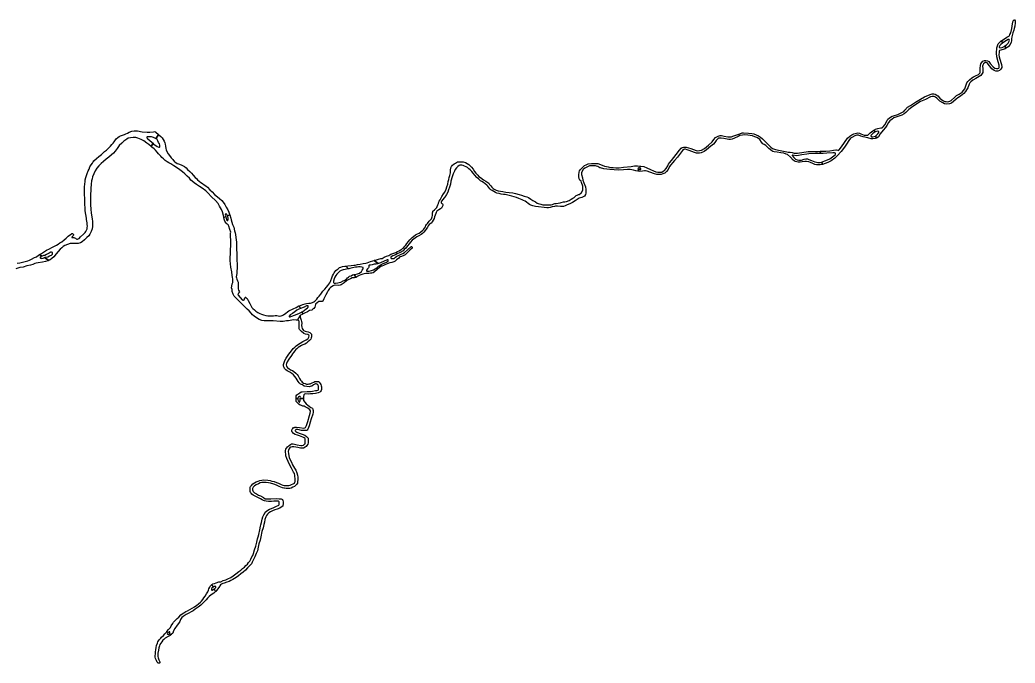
# Model space of a CAD drawing. Extents: x -311047 to 331802, y -231034 to 353444.
# Drawn here: x 166027 to 331802, y 205635 to 312807 of the extents above; entities that cross this region are included whole.
import ezdxf

# ---------------------------------------------------------------- set-up
doc = ezdxf.new("R2010")
doc.units = 0
doc.layers.get('0').update_dxf_attribs({"linetype": 'CONTINUOUS'})

msp = doc.modelspace()

# ---------------------------------------------------------------- linework, layer by layer
for points in [[(329505.1, 309311.1), (329546, 309339), (330441.7, 309949.6), (330849.8, 310176.3), (330940.5, 310357.8), (331076.6, 310675.3), (331258, 311355.5), (331394.1, 312171.9), (331484.8, 312625.5), (331530.1, 312716.2), (331620.9, 312806.8), (331711.6, 312806.8), (331802.3, 312670.9), (331802.3, 312308), (331756.9, 311763.7), (331666.2, 311400.9), (331575.5, 311083.5), (331439.4, 310629.9), (331303.4, 310221.7), (331258, 309994.9), (331212.6, 309677.4), (331212.6, 309314.7), (331167.3, 309087.9), (330985.9, 308725), (330623, 308316.8), (330318.9, 308103.9), (330308.8, 308096.8), (330074.5, 308450.8), (330078.8, 308452.9), (330094.7, 308462), (330396.3, 308634.3), (330623, 308906.4), (330804.4, 309269.3), (330849.8, 309450.7), (330804.4, 309541.3), (330668.4, 309541.3), (330351, 309360), (329767.5, 308984.9), (329734.9, 308963.9), (329505.1, 309311.1)], [(308359.4, 294476.7), (308419.2, 294509.9), (308535.6, 294574.6), (308943.8, 294710.6), (309442.6, 294801.4), (309669.4, 294846.6), (309805.5, 294982.7), (310077.6, 295345.5), (310485.8, 296071.2), (310621.9, 296252.7), (310894.1, 296479.4), (311302.2, 296751.5), (311574.3, 296842.2), (312254.7, 297069), (312708.1, 297250.4), (312934.9, 297386.5), (313252.4, 297567.9), (313433.8, 297749.4), (313887.4, 298248.2), (314386.2, 298565.7), (315202.7, 299110), (316019, 299608.9), (316699.3, 299971.6), (317651.7, 300379.9), (318014.6, 300470.6), (318241.4, 300470.6), (318513.5, 300425.2), (318740.3, 300289.1), (318921.7, 300153.1), (319284.5, 299744.9), (319602, 299472.8), (319874.1, 299336.7), (320100.9, 299200.7), (320327.7, 299200.7), (320554.5, 299155.3), (320781.3, 299200.7), (320917.2, 299246), (321144, 299382.1), (321779, 299926.3), (322051.1, 300198.4), (322459.3, 300425.2), (323003.5, 300788.1), (323230.3, 301060.2), (323411.8, 301332.3), (323638.5, 301967.2), (323774.6, 302330.1), (323956, 302556.9), (324182.7, 302829), (324590.9, 303146.4), (324863.1, 303327.8), (325225.9, 303509.3), (325679.5, 303736.1), (325906.2, 303917.5), (325996.9, 304053.6), (325996.9, 304280.3), (325996.9, 304779.2), (326042.3, 305232.7), (326087.6, 305459.5), (326178.3, 305641), (326405.1, 305913.1), (326722.6, 306049.2), (326949.4, 306049.2), (327221.5, 306003.8), (327402.9, 305867.7), (327675, 305550.2), (328128.6, 305006), (328400.7, 304779.2), (328718.2, 304688.5), (328899.6, 304688.5), (329081, 304779.2), (329171.7, 304869.9), (329171.7, 305051.3), (329126.3, 305278.1), (328990.2, 305822.4), (328763.6, 306638.7), (328718.2, 307273.7), (328763.6, 308135.4), (328854.3, 308498.2), (328899.6, 308679.7), (328990.2, 308815.7), (329443.8, 309269.3), (329505.1, 309311.1), (329734.9, 308963.9), (329716, 308951.8), (329443.8, 308725), (329262.4, 308543.6), (329171.7, 308316.8), (329171.7, 308226.1), (329217, 308180.7), (329398.5, 308135.4), (329625.2, 308226.1), (330074.5, 308450.8), (330308.8, 308096.8), (330169.5, 307999.3), (329988.1, 307908.6), (329443.8, 307772.6), (329217, 307681.9), (329126.3, 307591.2), (329126.3, 307409.8), (329081, 307001.6), (329126.3, 306638.7), (329443.8, 305686.3), (329534.5, 305368.8), (329579.9, 305006), (329579.9, 304869.9), (329443.8, 304597.8), (329217, 304371.1), (328945, 304280.3), (328582.1, 304280.3), (328310, 304371.1), (327901.8, 304643.1), (327176.2, 305641), (326994.7, 305731.7), (326813.3, 305686.3), (326541.2, 305504.9), (326405.1, 305278.1), (326359.8, 305096.7), (326405.1, 304733.8), (326450.5, 304325.7), (326405.1, 304053.6), (326314.4, 303872.1), (326223.7, 303690.7), (326087.6, 303554.6), (325815.5, 303373.2), (325271.3, 303055.7), (324772.4, 302783.7), (324409.5, 302511.5), (324273.4, 302330.1), (324137.4, 302103.3), (323910.7, 301468.3), (323729.3, 301150.9), (323547.8, 300878.8), (323275.7, 300515.9), (322686, 300107.7), (322277.9, 299835.6), (321960.4, 299608.9), (321552.2, 299200.7), (321189.4, 298928.5), (320871.9, 298837.8), (320418.4, 298792.5), (320055.5, 298837.8), (319738, 298973.9), (319239.1, 299291.4), (318785.7, 299744.9), (318558.9, 299926.3), (318332.1, 300017), (318150.7, 300062.4), (317969.2, 300017), (317697.1, 299971.6), (316880.8, 299563.5), (316064.3, 299200.7), (315111.9, 298611), (314522.3, 298202.8), (314114.2, 297885.4), (313615.3, 297386.5), (313297.8, 297159.7), (312934.9, 296932.9), (312118.6, 296660.8), (311619.7, 296479.4), (311302.2, 296252.7), (310939.4, 295980.5), (310712.6, 295708.4), (310440.5, 295209.5), (310213.7, 294892), (309805.5, 294438.5), (309352, 293803.5), (309034.5, 293349.9), (308807.7, 293168.6), (308709.8, 293126.6), (308680.1, 293113.9), (308593.1, 293483.7), (308629.1, 293510.8), (308717, 293576.7), (308943.8, 293803.5), (309079.9, 294030.3), (309079.9, 294166.4), (309079.9, 294211.7), (308898.4, 294257.1), (308497.6, 294136.8), (308444.9, 294121), (308443.4, 294120), (308359.4, 294476.7)], [(169281.8, 273710.8), (169302.3, 273722), (169615.9, 273893), (170114.8, 274210.5), (170477.7, 274437.3), (170931.2, 274664.1), (171339.4, 274890.9), (171883.7, 275163), (172110.5, 275299), (172382.5, 275435.1), (172700, 275661.8), (173017.5, 275843.3), (173380.3, 276160.8), (173743.2, 276432.9), (174060.6, 276750.4), (174468.8, 277067.8), (174604.9, 277158.5), (174695.6, 277203.9), (174786.3, 277203.9), (174922.4, 277113.2), (174967.7, 277067.8), (174967.7, 277022.4), (174967.7, 276931.7), (174922.4, 276886.4), (174831.7, 276750.4), (174740.9, 276659.7), (174695.6, 276614.3), (174695.6, 276569), (174740.9, 276569), (174740.9, 276523.6), (175013.1, 276523.6), (175149.2, 276478.3), (175285.2, 276432.9), (175375.9, 276342.2), (175512, 276296.8), (175602.6, 276296.8), (175738.7, 276342.2), (175874.8, 276387.6), (176146.9, 276659.7), (176600.5, 277113.2), (176872.6, 277385.3), (177008.7, 277566.7), (177144.8, 277793.5), (177235.4, 278020.3), (177235.4, 278201.7), (177280.7, 278428.5), (177235.4, 278700.6), (177235.4, 278972.7), (177099.4, 279562.3), (177099.4, 279789.1), (177008.7, 280378.7), (176918, 280968.3), (176872.6, 281512.6), (176827.3, 282056.8), (176827.3, 282873.2), (176781.9, 283870.9), (176781.9, 284596.7), (176781.9, 285004.9), (176827.3, 285413), (176872.6, 285866.5), (176918, 286138.7), (177008.7, 286546.9), (177099.4, 286864.3), (177235.4, 287227.2), (177416.8, 287635.4), (177552.9, 287952.9), (177688.9, 288315.6), (177870.4, 288678.5), (178097.2, 288950.6), (178233.2, 289132), (178369.3, 289313.5), (178777.5, 289721.7), (179185.6, 290039.1), (179593.8, 290401.9), (180092.8, 290855.5), (180455.5, 291127.6), (180863.7, 291490.5), (181135.9, 291762.5), (181362.7, 292034.7), (181589.4, 292261.5), (181725.5, 292488.3), (181952.3, 292805.8), (182088.3, 292987.2), (182315.1, 293213.9), (182541.8, 293395.3), (182768.6, 293486), (183131.5, 293622.1), (183449, 293712.8), (183675.8, 293803.5), (183947.8, 293939.6), (184219.9, 294075.6), (184673.5, 294257.1), (185036.4, 294302.4), (185353.8, 294302.4), (185625.9, 294302.4), (186397, 294166.4), (187213.3, 294075.6), (187666.9, 294121), (188256.5, 294166.4), (188483.3, 294211.7), (188664.6, 294121), (189124.4, 293703), (188688.1, 293013.7), (188664.6, 293032.5), (188483.3, 293123.3), (188256.5, 293213.9), (187939, 293304.6), (187621.5, 293349.9), (187349.4, 293349.9), (187258.7, 293349.9), (187213.3, 293349.9), (187167.9, 293259.2), (187167.9, 293168.6), (187304, 293032.5), (187712.2, 292669.7), (188203.6, 292248.5), (187867, 291716.7), (187485.4, 292034.7), (187167.9, 292261.5), (186669.1, 292669.7), (186215.5, 292896.5), (185671.3, 293123.3), (185353.8, 293213.9), (184900.3, 293213.9), (184446.7, 293168.6), (184083.9, 293077.9), (183857.1, 292941.8), (183358.3, 292624.3), (182995.4, 292261.5), (182587.2, 291853.3), (182224.3, 291399.8), (181906.9, 290946.2), (181634.8, 290628.7), (181271.9, 290311.2), (180863.7, 289948.4), (180410.3, 289585.6), (179956.7, 289222.8), (179548.5, 288905.3), (179185.6, 288497), (178868.1, 288088.9), (178550.7, 287635.4), (178323.9, 287136.4), (178142.5, 286637.6), (178051.8, 286320.1), (177961.1, 286002.6), (177870.4, 285458.3), (177825, 284687.4), (177779.7, 283417.4), (177779.7, 282737.1), (177779.7, 281966.1), (177825, 281285.8), (177870.4, 280605.4), (178006.4, 280015.9), (178051.8, 279607.7), (178142.5, 279290.2), (178142.5, 278745.9), (178142.5, 278383.2), (178051.8, 278020.3), (177915.7, 277566.7), (177688.9, 277113.2), (177507.5, 276841.1), (177190, 276523.6), (176781.9, 276160.8), (176373.7, 275843.3), (176101.6, 275661.8), (175738.7, 275571.1), (175330.6, 275571.1), (174967.7, 275571.1), (174650.2, 275571.1), (174423.5, 275525.8), (173969.9, 275389.7), (173516.4, 275208.4), (173244.3, 275072.3), (173017.5, 274845.5), (172745.3, 274618.7), (172382.5, 274210.5), (172065.1, 273802.3), (171702.2, 273348.8), (171339.4, 273031.3), (171067.2, 272849.9), (170893.9, 272763.3), (170852, 272742.3), (170114.1, 273197.4), (170152.1, 273210.1), (170296.3, 273258.1), (170659, 273348.8), (170976.5, 273484.9), (171294, 273620.9), (171430.1, 273757), (171475.5, 273847.7), (171475.5, 273938.4), (171430.1, 274029.1), (171384.7, 274074.5), (171294, 274119.8), (171203.3, 274119.8), (171112.6, 274119.8), (171067.2, 274074.5), (170885.8, 273938.4), (170704.4, 273802.3), (170432.3, 273711.6), (170205.6, 273575.6), (169978.8, 273530.3), (169735.7, 273460.9), (169702.4, 273451.4), (169281.8, 273710.8)], [(189124.4, 293703), (189163.5, 293667.4), (189164.1, 293666.9), (189481, 293395.3), (189707.8, 293168.6), (189889.3, 292896.5), (190070.7, 292579), (190161.4, 292306.8), (190252, 292080), (190297.4, 291762.5), (190342.7, 291399.8), (190388.1, 291173), (190524.1, 290855.5), (190750.9, 290492.6), (190932.4, 290220.5), (191249.9, 289812.4), (191476.6, 289540.3), (191794.1, 289177.4), (191975.5, 289041.3), (192202.3, 288905.3), (192429, 288814.5), (192882.6, 288678.5), (193200.1, 288497), (193426.9, 288361), (193698.9, 288134.3), (193971.1, 287907.5), (194333.9, 287544.7), (194606.1, 287272.5), (194878.2, 286909.7), (195195.6, 286546.9), (195422.4, 286365.5), (195603.8, 286138.7), (195876, 285957.3), (196148.1, 285730.5), (196420.2, 285549), (196737.7, 285322.3), (197009.8, 285140.8), (197281.9, 284914.2), (197644.8, 284505.9), (198053, 284143.1), (198461.1, 283734.9), (198960, 283326.8), (199277.5, 283054.6), (199640.4, 282691.8), (199912.5, 282419.6), (200184.6, 282056.8), (200411.4, 281603.3), (200683.5, 281149.7), (200819.6, 280786.9), (200955.6, 280424), (200980.5, 280336.9), (200595.4, 280168), (200547.4, 280287.9), (200502.1, 280378.7), (200411.4, 280469.4), (200366, 280469.4), (200320.6, 280469.4), (200275.3, 280424), (200229.9, 280287.9), (200311.4, 280043.5), (200005.4, 279909.4), (199957.9, 280242.6), (199776.5, 280832.2), (199595, 281240.4), (199277.5, 281784.6), (199050.7, 282238.2), (198597.2, 282691.8), (197962.3, 283326.8), (197327.3, 284007), (197009.8, 284324.5), (196374.9, 284778.1), (195966.7, 285050.1), (195422.4, 285367.6), (195059.6, 285639.8), (194696.8, 285911.9), (194515.4, 286093.3), (194288.6, 286410.8), (193880.4, 286773.6), (193517.5, 287136.4), (193109.4, 287499.3), (192655.8, 287816.8), (192293, 288088.9), (191658.1, 288497), (191159.1, 288814.5), (190841.6, 288996), (190569.5, 289132), (190252, 289404.2), (189934.6, 289631), (189662.5, 289857.8), (189481, 290084.4), (189118.2, 290492.6), (188891.4, 290764.8), (188619.3, 291082.3), (188392.6, 291309.1), (188029.7, 291581.1), (187877.7, 291707.7), (187867, 291716.7), (188203.6, 292248.5), (188222.3, 292232.5), (188347.2, 292125.4), (188891.4, 291717.2), (189163.5, 291581.1), (189254.3, 291581.1), (189299.6, 291581.1), (189345, 291671.8), (189345, 291807.9), (189345, 291944), (189254.3, 292170.8), (189118.2, 292397.5), (188982.1, 292669.7), (188891.4, 292851.1), (188719, 292989), (188688.1, 293013.7), (189124.4, 293703)], [(269430.2, 288445.8), (269451.9, 288442.2), (269939.3, 288361), (270483.5, 288179.6), (271073.1, 287907.5), (271572, 287635.4), (271934.8, 287499.3), (272297.6, 287453.9), (272615.1, 287408.6), (272932.6, 287453.9), (273204.8, 287590), (273386.2, 287726.1), (273658.2, 288043.6), (273930.4, 288497), (274066.5, 288769.2), (274247.9, 288996), (274565.4, 289404.2), (274973.6, 289857.8), (275336.3, 290356.6), (275926, 291127.6), (276198.1, 291445.1), (276334.2, 291535.9), (276561, 291626.5), (276833, 291626.5), (277014.4, 291581.1), (277785.5, 291354.4), (278692.6, 291036.9), (278964.7, 290991.6), (279236.8, 291036.9), (279554.3, 291127.6), (280053.2, 291399.8), (280733.5, 291944), (281323.2, 292488.3), (281595.3, 292851.1), (281912.7, 293213.9), (282094.1, 293349.9), (282366.3, 293440.6), (282683.8, 293531.4), (282910.5, 293531.4), (283318.7, 293440.6), (283953.7, 293349.9), (284316.5, 293349.9), (284543.3, 293349.9), (284770.1, 293440.6), (285268.9, 293622.1), (285949.3, 293848.9), (286312.1, 293984.9), (286538.8, 293984.9), (287400.6, 293939.6), (287944.9, 293894.2), (288307.6, 293803.5), (288670.5, 293667.4), (289078.7, 293486), (289396.2, 293259.2), (289713.7, 292987.2), (290031.1, 292715), (291119.6, 291581.1), (291391.8, 291399.8), (291890.6, 291218.4), (292661.7, 291036.9), (293205.9, 290946.2), (293523.4, 290900.9), (293795.5, 290810.1), (293976.9, 290764.8), (294339.8, 290764.8), (294657.3, 290719.4), (294974.7, 290628.7), (295156.1, 290628.7), (295564.3, 290628.7), (297333.1, 290855.5), (297968, 290900.9), (298875.2, 290900.9), (299327.3, 290915.5), (299390.6, 290538), (299374.1, 290538), (298557.7, 290538), (297469.2, 290492.6), (297106.4, 290447.3), (296290, 290311.2), (295700.4, 290220.5), (295428.2, 290175.1), (294747.9, 290265.9), (294657.3, 290265.9), (294657.3, 290220.5), (294929.3, 289857.8), (295246.8, 289585.6), (295519, 289494.9), (295791.1, 289449.5), (296244.7, 289449.5), (296652.8, 289585.6), (296924.9, 289631), (297242.4, 289631), (297469.2, 289540.3), (297877.4, 289404.2), (298421.6, 289132), (298693.7, 289086.7), (298965.9, 289041.3), (299328.7, 289041.3), (299629.1, 289116.4), (299695.7, 288719.2), (299328.7, 288678.5), (298965.9, 288678.5), (298693.7, 288678.5), (298467, 288723.8), (298104.1, 288859.9), (297741.4, 289041.3), (297423.9, 289177.4), (297061, 289222.8), (296788.9, 289222.8), (296335.3, 289132), (295972.5, 289086.7), (295655, 289086.7), (295428.2, 289132), (295156.1, 289222.8), (294838.6, 289449.5), (294385.1, 289948.4), (293886.2, 290356.6), (293659.4, 290447.3), (293296.6, 290583.4), (292752.4, 290674.1), (292162.8, 290764.8), (291663.8, 290810.1), (291437, 290855.5), (291255.7, 290991.6), (290802.1, 291354.4), (290439.3, 291717.2), (290303.2, 291853.3), (289985.7, 292034.7), (289759, 292170.8), (289577.6, 292442.9), (289260.1, 292851.1), (289033.3, 293032.5), (288761.2, 293213.9), (288443.7, 293349.9), (288035.6, 293486), (287309.9, 293576.7), (286765.6, 293667.4), (286402.8, 293622.1), (285949.3, 293531.4), (285677.1, 293395.3), (285087.5, 293077.9), (284679.4, 292941.8), (284407.2, 292896.5), (284135.1, 292896.5), (283273.3, 293032.5), (282819.8, 293123.3), (282593, 293123.3), (282411.6, 293077.9), (282230.2, 292941.8), (282003.4, 292715), (281776.6, 292397.5), (281549.9, 292125.4), (281141.7, 291762.5), (280416, 291173), (280007.8, 290900.9), (279509, 290674.1), (279236.8, 290628.7), (278737.9, 290628.7), (278375.1, 290719.4), (277513.4, 291036.9), (277150.5, 291173), (276923.7, 291263.7), (276742.3, 291263.7), (276606.3, 291218.4), (276379.6, 291036.9), (275563.1, 289948.4), (275064.3, 289358.8), (274746.8, 288996), (274474.7, 288678.5), (274247.9, 288361), (274021.1, 287862.1), (273749, 287544.7), (273431.6, 287272.5), (273114.1, 287136.4), (272841.9, 287045.7), (272479.1, 287045.7), (272116.2, 287045.7), (271708.1, 287136.4), (270937, 287453.9), (270528.8, 287590), (270256.7, 287635.4), (270075.3, 287635.4), (269712.5, 287590), (269304.3, 287544.7), (269077.5, 287590), (268995.2, 287606.5), (268943.3, 287616.8), (269122.9, 287922.6), (269161, 287909.9), (269168.2, 287907.5), (269304.3, 287862.1), (269395, 287862.1), (269440.3, 287907.5), (269440.3, 287998.2), (269349.6, 288088.9), (269267.8, 288105.3), (269234.1, 288112), (269430.2, 288445.8)], [(299327.3, 290915.5), (299398.1, 290917.7), (300281.1, 290946.2), (300961.5, 290991.6), (301551, 291082.3), (301913.9, 291173), (302050, 291173), (302276.7, 291082.3), (302367.5, 291036.9), (302503.5, 291173), (302911.6, 291671.8), (303909.5, 293077.9), (304272.3, 293440.6), (304589.7, 293667.4), (304952.6, 293848.9), (305360.8, 293939.6), (305633, 293984.9), (305859.7, 293939.6), (306086.5, 293848.9), (306403.9, 293712.8), (306676.1, 293622.1), (306948.2, 293622.1), (307265.7, 293622.1), (307401.8, 293712.8), (307673.9, 293984.9), (307855.2, 294166.4), (308127.4, 294347.8), (308359.4, 294476.7), (308443.4, 294120), (308082, 293894.2), (307809.9, 293622.1), (307764.5, 293531.4), (307809.9, 293395.3), (307900.6, 293349.9), (308082, 293349.9), (308354.2, 293395.3), (308535.6, 293440.6), (308593.1, 293483.7), (308680.1, 293113.9), (308490.2, 293032.5), (308127.4, 292987.2), (307809.9, 292987.2), (307265.7, 293168.6), (306494.6, 293349.9), (306131.8, 293440.6), (305723.7, 293576.7), (305451.5, 293576.7), (305088.7, 293486), (304589.7, 293213.9), (304408.4, 293077.9), (304090.9, 292715), (303728.1, 292125.4), (303365.2, 291626.5), (302821, 290855.5), (302140.7, 290129.8), (301777.8, 289767), (301142.9, 289313.5), (300598.6, 289041.3), (300145.1, 288859.9), (299736.9, 288723.8), (299731.1, 288723.2), (299695.7, 288719.2), (299629.1, 289116.4), (299669.9, 289126.6), (299691.5, 289132), (300281.1, 289358.8), (300961.5, 289676.3), (301823.2, 290311.2), (301868.5, 290447.3), (301868.5, 290583.4), (301823.2, 290628.7), (301732.5, 290674.1), (301460.3, 290674.1), (300462.6, 290583.4), (299827.6, 290538), (299455.8, 290538), (299390.6, 290538), (299327.3, 290915.5)], [(225025.4, 272729.5), (225086.3, 272746.9), (225129.4, 272759.2), (225446.9, 272849.9), (225764.4, 272940.6), (226172.5, 273031.3), (226353.9, 273076.7), (226716.8, 273258.1), (227079.6, 273439.6), (227487.8, 273575.6), (227805.2, 273757), (228304.1, 273938.4), (228621.6, 274074.5), (228939.1, 274210.5), (229211.3, 274346.6), (229438, 274482.7), (229619.4, 274573.4), (229800.8, 274754.8), (229982.2, 274890.9), (230163.7, 275117.7), (230299.7, 275299), (230481.2, 275525.8), (230753.3, 275888.6), (230980.1, 276160.8), (231161.4, 276342.2), (231342.9, 276523.6), (231569.6, 276705.1), (231932.5, 276977.1), (232250, 277158.5), (232522.1, 277294.6), (232839.5, 277521.4), (233157, 277793.5), (233293.1, 277929.6), (233429.2, 278111), (233565.2, 278337.8), (233656, 278564.5), (233746.7, 278700.6), (233928.1, 278882), (234200.2, 279244.8), (234426.9, 279471.6), (234563, 279653.1), (234653.7, 279834.5), (234699.1, 280015.9), (234744.4, 280197.2), (234744.4, 280650.8), (234789.8, 280832.2), (234835.1, 280922.9), (235061.9, 281149.7), (235288.7, 281376.5), (235470.1, 281557.9), (235560.8, 281739.4), (235651.6, 281966.1), (235742.3, 282192.8), (235833, 282465), (235878.3, 282601), (236014.3, 282827.8), (236331.8, 283372.1), (236604, 283825.6), (236785.4, 284097.7), (237012.2, 284596.7), (237148.2, 285004.9), (237284.3, 285413), (237375, 285866.5), (237465.7, 286229.4), (237556.5, 286546.9), (237647.1, 286864.3), (237737.8, 287317.9), (237737.8, 287771.4), (237828.5, 288179.6), (237919.2, 288361), (238100.6, 288587.8), (238372.8, 288814.5), (238599.6, 288950.6), (238917.1, 289132), (239279.8, 289132), (239552, 289177.4), (239869.5, 289132), (240232.3, 289041.3), (240504.4, 288905.3), (240821.9, 288723.8), (241048.6, 288497), (241230.1, 288270.4), (241502.2, 287952.9), (241774.3, 287544.7), (242001.1, 287272.5), (242318.6, 286955), (242500, 286728.2), (242726.7, 286546.9), (243271, 286138.7), (243633.9, 285957.3), (243951.4, 285730.5), (244132.7, 285594.4), (244268.8, 285367.6), (244450.2, 285140.8), (244631.6, 284914.2), (244858.4, 284732.7), (245039.8, 284596.7), (245357.3, 284460.6), (245720.2, 284324.5), (246082.9, 284279.2), (246491.2, 284188.4), (246944.7, 284097.7), (247534.3, 284052.4), (248123.9, 284007), (248577.5, 283870.9), (249212.4, 283734.9), (249575.2, 283598.8), (250028.8, 283462.7), (250482.4, 283326.8), (250754.4, 283190.7), (251117.3, 282963.9), (251480.1, 282737.1), (251933.7, 282465), (252205.8, 282283.6), (252341.8, 282238.2), (252568.6, 282147.5), (252795.4, 282102.1), (253158.2, 282011.4), (253611.8, 282011.4), (253883.9, 281966.1), (254292, 281966.1), (254518.8, 282011.4), (254745.6, 282056.8), (254972.4, 282147.5), (255153.8, 282238.2), (255335.3, 282238.2), (255698, 282283.6), (256015.5, 282328.9), (256196.9, 282374.3), (256559.8, 282465), (256786.6, 282510.3), (257058.7, 282555.7), (257512.2, 282737.1), (257875, 282918.5), (258147.2, 283100), (258374, 283236), (258555.4, 283417.4), (258691.5, 283553.4), (258827.4, 283598.8), (259054.2, 283689.5), (259190.3, 283734.9), (259462.4, 283916.3), (259598.5, 284007), (259779.9, 284505.9), (259825.3, 284687.4), (259779.9, 285095.5), (259598.5, 285730.5), (259507.8, 285911.9), (259281, 286093.3), (259190.3, 286320.1), (259144.9, 286728.2), (259144.9, 287000.4), (259190.3, 287408.6), (259235.6, 287635.4), (259417.1, 287907.5), (260097.4, 288542.4), (260369.6, 288678.5), (260687, 288814.5), (261231.2, 288905.3), (261866.2, 288905.3), (262274.4, 288859.9), (262727.9, 288723.8), (263408.3, 288451.7), (263725.7, 288361), (263997.8, 288315.6), (264406, 288225), (264859.6, 288225), (265313.2, 288179.6), (265857.4, 288179.6), (266583.1, 288270.4), (267853, 288406.3), (268397.2, 288497), (268896.1, 288497), (269395, 288451.7), (269430.2, 288445.8), (269234.1, 288112), (269122.8, 288134.3), (269032.1, 288088.9), (268986.8, 287998.2), (269032.1, 287952.9), (269122.9, 287922.6), (268943.3, 287616.8), (268623.9, 287680.7), (268261.2, 287771.4), (267671.5, 287862.1), (267218, 287862.1), (266583.1, 287816.8), (265721.3, 287771.4), (264315.3, 287862.1), (263272.2, 287998.2), (262727.9, 288134.3), (262637.2, 288179.6), (262274.4, 288406.3), (262092.9, 288451.7), (261911.6, 288497), (261412.7, 288497), (260913.8, 288497), (260460.2, 288270.4), (260142.8, 288088.9), (259870.6, 287862.1), (259643.9, 287499.3), (259598.5, 287317.9), (259598.5, 287045.7), (259734.6, 286501.5), (259825.3, 286093.3), (259961.4, 285685.1), (260233.5, 285004.9), (260324.2, 284551.3), (260324.2, 284324.5), (260324.2, 283961.7), (260233.5, 283689.5), (260052.1, 283462.7), (259870.6, 283326.8), (259643.9, 283190.7), (259190.3, 283100), (259008.9, 283009.3), (258827.4, 282873.2), (258510, 282646.4), (258101.8, 282374.3), (257648.3, 282147.5), (257194.7, 281966.1), (256877.3, 281830), (256559.8, 281739.4), (256333, 281694), (256060.9, 281739.4), (255561.9, 281784.6), (255244.5, 281784.6), (255063.1, 281739.4), (254700.3, 281648.7), (254382.8, 281557.9), (254065.3, 281512.6), (253793.2, 281512.6), (253339.6, 281557.9), (252432.5, 281648.7), (251888.3, 281739.4), (251480.1, 281830), (251162.6, 281920.7), (250935.8, 282056.8), (250709, 282192.8), (250437, 282419.6), (250210.2, 282601), (249938.1, 282737.1), (249711.3, 282827.8), (249439.2, 282918.5), (249121.7, 283054.6), (248758.9, 283190.7), (248350.7, 283326.8), (247987.8, 283462.7), (247761.1, 283508.1), (247307.6, 283598.8), (246854, 283689.5), (246581.9, 283734.9), (246219, 283780.2), (245856.2, 283870.9), (245493.4, 283961.7), (245266.6, 284052.4), (244994.5, 284188.4), (244677, 284369.9), (244495.6, 284505.9), (244314.1, 284642), (244132.7, 284868.8), (243996.7, 285095.5), (243815.3, 285276.9), (243543.2, 285503.7), (243225.7, 285730.5), (242953.5, 285866.5), (242772.1, 286002.6), (242454.7, 286274.8), (242137.2, 286546.9), (241819.7, 286955), (241547.6, 287272.5), (241320.8, 287544.7), (241048.6, 287816.8), (240821.9, 287998.2), (240595.2, 288225), (240368.4, 288315.6), (240096.2, 288451.7), (239869.5, 288542.4), (239642.7, 288587.8), (239461.2, 288587.8), (239325.2, 288587.8), (239189.2, 288542.4), (238962.4, 288361), (238735.6, 288179.6), (238554.2, 287907.5), (238418.1, 287590), (238191.3, 287136.4), (238055.3, 286682.9), (237828.5, 285911.9), (237737.8, 285413), (237601.7, 284959.5), (237420.4, 284505.9), (237284.3, 284097.7), (237102.9, 283734.9), (236830.7, 283281.4), (236694.7, 283145.3), (236241.1, 282601), (236195.7, 282465), (236195.7, 282374.3), (236195.7, 282328.9), (236286.5, 282238.2), (236422.5, 282147.5), (236467.9, 282056.8), (236467.9, 281875.3), (236377.2, 281648.7), (236331.8, 281557.9), (236241.1, 281421.9), (236105, 281331.2), (235787.6, 281149.7), (235651.6, 281059), (235470.1, 280922.9), (235379.4, 280741.5), (235288.7, 280560.1), (235198, 280287.9), (235107.3, 279970.6), (235016.6, 279698.4), (234880.5, 279426.3), (234699.1, 279154.1), (234517.6, 278927.3), (234200.2, 278700.6), (234018.8, 278473.9), (233928.1, 278247.1), (233701.3, 277929.6), (233519.9, 277702.8), (233338.5, 277430.7), (233066.3, 277203.9), (232884.9, 277067.8), (232476.8, 276841.1), (232159.3, 276659.7), (231887.1, 276432.9), (231615, 276296.8), (231388.2, 276115.4), (231116.1, 275797.9), (230844, 275480.4), (230617.2, 275163), (230299.7, 274754.8), (230027.6, 274528), (229846.2, 274346.6), (229347.4, 274074.5), (228893.8, 273847.7), (228576.3, 273666.2), (228122.7, 273484.9), (227895.9, 273348.8), (227805.2, 273303.5), (227805.2, 273212.8), (227850.6, 273076.7), (227986.6, 273031.3), (228122.7, 273031.3), (228213.4, 273031.3), (228349.5, 273076.7), (228576.3, 273258.1), (228803.1, 273439.6), (229211.3, 273620.9), (229528.7, 273757), (229800.8, 273893), (230073, 274074.5), (230571.9, 274482.7), (231161.4, 274981.6), (231252.1, 275026.9), (231297.5, 275026.9), (231388.2, 274936.2), (231388.2, 274845.5), (231342.9, 274754.8), (230980.1, 274437.3), (230753.3, 274210.5), (230390.5, 273847.7), (230209, 273666.2), (229982.2, 273575.6), (229574, 273394.2), (229302, 273303.5), (229120.6, 273122.1), (228757.7, 272804.6), (228530.9, 272623.1), (228304.1, 272487.1), (227986.6, 272396.3), (227669.2, 272305.6), (227351.7, 272214.9), (226943.5, 272033.5), (226580.7, 271897.5), (226304.1, 271779), (226281.2, 271769.2), (226059.7, 271938.6), (226084.5, 271953.6), (226217.8, 272033.5), (226444.6, 272169.6), (226807.5, 272305.6), (227079.6, 272441.7), (227261, 272532.4), (227397.1, 272577.8), (227397.1, 272668.5), (227397.1, 272713.8), (227351.7, 272804.6), (227215.7, 272804.6), (227079.6, 272759.2), (226716.8, 272623.1), (226081.9, 272351), (225900.4, 272260.3), (225751.9, 272217.9), (225710.1, 272205.9), (225025.4, 272729.5)], [(200980.5, 280336.9), (200985.8, 280318.4), (201137.1, 279789.1), (201227.8, 279517), (201318.5, 279108.8), (201454.6, 278700.6), (201636, 278292.4), (201772, 277657.4), (201908, 277339.9), (201953.4, 277067.8), (201998.7, 276523.6), (202089.5, 275752.6), (202089.5, 275253.6), (202089.5, 274573.4), (202134.8, 273938.4), (202180.2, 272940.6), (202225.5, 271942.9), (202225.5, 271398.6), (202180.2, 270990.4), (202134.8, 270536.8), (202044.1, 269992.6), (202089.5, 269811.2), (202180.2, 269584.4), (202270.9, 269312.3), (202361.6, 269085.5), (202361.6, 268904.1), (202361.6, 268541.3), (202361.6, 268223.8), (202361.6, 267997), (202452.3, 267770.2), (202543, 267588.8), (202588.4, 267452.7), (202543, 267407.4), (202452.3, 267271.3), (202361.6, 267135.2), (202316.2, 267044.6), (202361.6, 266953.9), (203042, 266182.9), (203178, 266092.1), (203268.7, 266092.1), (203359.3, 266137.5), (203404.7, 266182.9), (203450.1, 266318.9), (203495.4, 266500.4), (203540.8, 266545.7), (203586.1, 266591.1), (203676.8, 266591.1), (203722.2, 266500.4), (203858.3, 266364.3), (204039.7, 266046.8), (204311.8, 265547.9), (204493.3, 265230.5), (204674.7, 264913), (204810.8, 264731.5), (205082.8, 264504.7), (205309.6, 264278), (205672.5, 264051.2), (205990, 263869.8), (206262.1, 263779.1), (206624.8, 263643.1), (206987.7, 263552.4), (207305.2, 263507), (207940.2, 263507), (208257.6, 263507), (208529.7, 263552.4), (208801.9, 263552.4), (209028.7, 263507), (209300.8, 263461.6), (209527.6, 263507), (209709, 263552.4), (209935.7, 263643.1), (210298.6, 263915.1), (210616.1, 264187.2), (210842.8, 264323.3), (211523.1, 264686.2), (212022, 264913), (212475.6, 265139.7), (212525.5, 265156.3), (212745.3, 264703.4), (212475.6, 264595.5), (212158.1, 264414), (211840.6, 264187.2), (211432.5, 263869.8), (211069.6, 263643.1), (210933.6, 263507), (210888.2, 263416.3), (210888.2, 263370.9), (210933.6, 263325.6), (211024.3, 263325.6), (211341.8, 263416.3), (211795.2, 263597.7), (212475.6, 263869.8), (212838.4, 264051.2), (213013.2, 264151.1), (213174.1, 263819.5), (213019.9, 263733.8), (212793.1, 263597.7), (212702.4, 263552.4), (212294.2, 262781.3), (212022, 262781.3), (211659.2, 262826.6), (211341.8, 262781.3), (210752.1, 262645.2), (210434.6, 262645.2), (209890.3, 262554.5), (209391.5, 262554.5), (208212.2, 262645.2), (207078.4, 262645.2), (206715.6, 262645.2), (206352.8, 262735.9), (205899.2, 262872), (205445.7, 263144.1), (205037.5, 263416.3), (204765.4, 263643.1), (204538.6, 263915.1), (204221.1, 264323.3), (203903.6, 264595.5), (203450.1, 265049), (203042, 265457.1), (202588.4, 265865.4), (202134.8, 266318.9), (201726.6, 266772.5), (201545.3, 267089.9), (201409.2, 267543.5), (201363.8, 267861), (201273.1, 268178.5), (201318.5, 268450.6), (201409.2, 268813.4), (201499.9, 269040.1), (201499.9, 269357.6), (201499.9, 269584.4), (201454.6, 269947.3), (201409.2, 270219.4), (201318.5, 270809), (201182.4, 271580), (201091.7, 272169.6), (201046.3, 272713.8), (201046.3, 273258.1), (201091.7, 273757), (201091.7, 274437.3), (201182.4, 275253.6), (201137.1, 275752.6), (201137.1, 276160.8), (201091.7, 276659.7), (201091.7, 277249.2), (201137.1, 277430.7), (201001, 277884.2), (200819.6, 278428.5), (200728.9, 278655.2), (200547.4, 278791.3), (200411.4, 278927.3), (200184.6, 279290.2), (200048.5, 279607.7), (200006.3, 279903.7), (200005.4, 279909.4), (200311.4, 280043.5), (200314.5, 280034.2), (200320.6, 280015.9), (200411.4, 279743.8), (200456.7, 279517), (200592.8, 279380.9), (200638.1, 279380.9), (200683.5, 279426.3), (200728.9, 279517), (200728.9, 279607.7), (200728.9, 279789.1), (200638.1, 280061.3), (200600.5, 280155.3), (200595.4, 280168), (200980.5, 280336.9)], [(165579.5, 272260.3), (166032.9, 272351), (166441.1, 272441.7), (166894.7, 272532.4), (167348.3, 272668.5), (167620.3, 272759.2), (167937.8, 272940.6), (168436.7, 273212.8), (168799.6, 273348.8), (169117, 273620.9), (169281.8, 273710.8), (169702.4, 273451.4), (169661.3, 273439.6), (169525.2, 273348.8), (169434.5, 273303.5), (169389.1, 273258.1), (169389.1, 273167.4), (169479.8, 273122.1), (169615.9, 273122.1), (169706.6, 273076.7), (169888.1, 273122.1), (170114.1, 273197.4), (170852, 272742.3), (170704.4, 272668.5), (170296.3, 272532.4), (169797.3, 272441.7), (169071.6, 272351), (168708.9, 272260.3), (168527.5, 272214.9), (168164.6, 272033.5), (167801.7, 271942.9), (167166.8, 271806.8), (166577.2, 271625.4), (166032.9, 271534.7), (165352.7, 271353.2)], [(220334.7, 271779.1), (220408.1, 271785.8), (220639.3, 271806.8), (221183.6, 271897.5), (221637.1, 271942.9), (221863.9, 271942.9), (222272.1, 272033.5), (222725.6, 272124.2), (223224.5, 272214.9), (223632.7, 272260.3), (223859.5, 272305.6), (224131.6, 272441.7), (224449.1, 272532.4), (224811.9, 272668.5), (225025.4, 272729.5), (225710.1, 272205.9), (225582.9, 272169.6), (225356.1, 272124.2), (225038.6, 272078.8), (224721.1, 271988.1), (224403.8, 271942.9), (224267.7, 271942.9), (224222.3, 271942.9), (224177, 271897.5), (224177, 271761.5), (224131.6, 271580), (224086.3, 271489.3), (223904.8, 271307.9), (223768.8, 271126.5), (223768.8, 271035.7), (223768.8, 270990.4), (223814.1, 270945), (223950.2, 270945), (224222.3, 270945), (224585.1, 271035.7), (224902.6, 271171.8), (225220.1, 271307.9), (225537.6, 271534.7), (225764.4, 271761.5), (225991.1, 271897.5), (226059.7, 271938.6), (226281.2, 271769.2), (226263.2, 271761.5), (225991.1, 271580), (225537.6, 271217.2), (225084, 270809), (224857.2, 270672.9), (224630.4, 270627.5), (224449.1, 270582.2), (224177, 270536.8), (223678, 270536.8), (223360.5, 270491.5), (223133.8, 270446.1), (222816.4, 270355.4), (222544.2, 270219.4), (222226.7, 270038), (222077.2, 269948.3), (222046.5, 269929.9), (221649.7, 270358.5), (221694.4, 270369.7), (221818.5, 270400.7), (222272.1, 270491.5), (222589.6, 270627.5), (222907, 270899.7), (223043, 271081.1), (223179.1, 271307.9), (223224.5, 271444), (223224.5, 271534.7), (223179.1, 271534.7), (222997.7, 271625.4), (222680.3, 271670.7), (222408.1, 271670.7), (222181.4, 271625.4), (221909.2, 271580), (221455.7, 271489.3), (221002.2, 271398.6), (220804.7, 271349.2), (220746.2, 271334.6), (220334.7, 271779.1)], [(212525.5, 265156.3), (212586.8, 265176.8), (213155.8, 265366.5), (213564.1, 265502.5), (213745.5, 265547.9), (214153.7, 265593.2), (214425.8, 265593.2), (214607.3, 265638.6), (214788.6, 265729.3), (214970, 265820), (215151.4, 265956.1), (215242.2, 266046.8), (215468.9, 266273.6), (215650.4, 266545.7), (215877.2, 266772.5), (216149.3, 267089.9), (216512, 267588.8), (216829.5, 267951.7), (217101.7, 268269.2), (217328.5, 268541.3), (217509.9, 268768), (217646, 268994.8), (217782, 269221.6), (217827.4, 269403), (218008.7, 269856.6), (218099.4, 270174.1), (218280.9, 270446.1), (218371.6, 270672.9), (218462.3, 270809), (218643.7, 271035.7), (218870.5, 271217.2), (219051.9, 271353.2), (219278.7, 271534.7), (219460.1, 271625.4), (219777.5, 271716.1), (220140.4, 271761.5), (220334.7, 271779.1), (220746.2, 271334.6), (220639.3, 271307.9), (220185.8, 271217.2), (219868.3, 271171.8), (219550.9, 271035.7), (219324.1, 270945), (219051.9, 270672.9), (218825.2, 270446.1), (218643.7, 270219.4), (218462.3, 269947.3), (218371.6, 269675.1), (218280.9, 269266.9), (218280.9, 269040.1), (218371.6, 268949.4), (218462.3, 268904.1), (218598.4, 268949.4), (218961.2, 268994.8), (219233.4, 269040.1), (219505.5, 269130.9), (219868.3, 269312.3), (220140.4, 269448.3), (220412.5, 269629.8), (220594, 269811.2), (220775.4, 269947.3), (220956.8, 270083.3), (221183.6, 270174.1), (221455.7, 270310.1), (221649.7, 270358.5), (222046.5, 269929.9), (221999.9, 269901.9), (221773.1, 269856.6), (221364.9, 269811.2), (221092.9, 269675.1), (220820.8, 269539.1), (220503.3, 269357.6), (220049.7, 268994.8), (219550.9, 268677.4), (219369.4, 268586.7), (219142.7, 268541.3), (218643.7, 268586.7), (218326.2, 268541.3), (218235.5, 268496), (217782, 268223.8), (217600.6, 268042.4), (217373.8, 267724.9), (217237.8, 267498.1), (216965.6, 266999.3), (216648.1, 266318.9), (216466.7, 265956.1), (216376, 265865.4), (216285.4, 265865.4), (216149.3, 265910.7), (216013.2, 265910.7), (215831.8, 265865.4), (215287.5, 265457.1), (215242.2, 265366.5), (215196.8, 265185.1), (215151.4, 264958.3), (214970, 264731.5), (214833.9, 264595.5), (214652.6, 264459.4), (214289.8, 264368.7), (213926.9, 264187.2), (213428, 263960.5), (213203.3, 263835.7), (213174.1, 263819.5), (213013.2, 264151.1), (213048.9, 264171.5), (213155.8, 264232.6), (213428, 264459.4), (213700.1, 264640.8), (213926.9, 264822.2), (214017.6, 264958.3), (214063, 265049), (214063, 265139.7), (214017.6, 265185.1), (213926.9, 265185.1), (213790.8, 265185.1), (213382.6, 264958.3), (212795.2, 264723.3), (212745.3, 264703.4), (212525.5, 265156.3)], [(212702.4, 263552.4), (212702.4, 263416.3), (212702.4, 263280.2), (212793.1, 263098.8), (212883.8, 262781.3), (212929.2, 262554.5), (212974.5, 262282.4), (212929.2, 261874.2), (212974.5, 261602.1), (213019.9, 261375.3), (213155.8, 261193.9), (213291.9, 261057.8), (213518.7, 260967.1), (213790.8, 260876.4), (214063, 260831), (214335.1, 260740.3), (214516.5, 260558.9), (214607.3, 260422.9), (214607.3, 260196.1), (214607.3, 260014.7), (214561.9, 259833.3), (214471.2, 259606.5), (214244.4, 259379.7), (213972.3, 259152.9), (213745.5, 258926.1), (213473.3, 258790.2), (213155.8, 258654.1), (212929.2, 258563.4), (212657, 258382), (212384.9, 258200.5), (212158.1, 258019.1), (211976.7, 257883), (211840.6, 257656.3), (211613.8, 257384.1), (211432.5, 257157.4), (211251.1, 256885.3), (210797.5, 256250.3), (210570.7, 255842.1), (210434.6, 255570), (210389.3, 255343.3), (210434.6, 255116.5), (210480, 254980.4), (210661.4, 254799), (210842.8, 254708.3), (211115, 254526.8), (211432.5, 254390.8), (211659.2, 254209.3), (211976.7, 253937.3), (212203.4, 253710.5), (212384.9, 253483.7), (212475.6, 253302.3), (212611.7, 253075.5), (212793.1, 252758), (212929.2, 252621.9), (213065.2, 252440.5), (213291.9, 252304.5), (213564.1, 252213.8), (213745.5, 252123.1), (214017.6, 252123.1), (214199, 252168.5), (214380.5, 252168.5), (214698, 252349.9), (214970, 252440.5), (215151.4, 252531.2), (215332.9, 252576.6), (215605, 252576.6), (215741.1, 252576.6), (215877.2, 252440.5), (216058.6, 252213.8), (216149.3, 252032.4), (216194.7, 251851), (216240, 251669.5), (216240, 251442.8), (216240, 251216), (216194.7, 251034.5), (216103.9, 250898.5), (215967.9, 250762.5), (215695.7, 250671.8), (215287.5, 250581.1), (214833.9, 250490.4), (214425.8, 250490.4), (214063, 250445), (213609.4, 250490.4), (213428, 250445), (213337.3, 250308.9), (213246.6, 250082.2), (213246.6, 249855.4), (213246.6, 249769.6), (213246.6, 249719.2), (212732.6, 249719.2), (212737.8, 249781.5), (212747.7, 249900.7), (212702.4, 250036.8), (212657, 250082.2), (212566.3, 250082.2), (212520.9, 250082.2), (212430.2, 249991.4), (212384.9, 249900.7), (212348.1, 249790.5), (212339.5, 249764.7), (212339.5, 249719.2), (212039.5, 249719.2), (212033.4, 249797.8), (212022, 249946.1), (212067.4, 250172.9), (212158.1, 250308.9), (212657, 250671.8), (212883.8, 250807.8), (213065.2, 250853.1), (213881.6, 250898.5), (214425.8, 250898.5), (214788.6, 250943.8), (215242.2, 251034.5), (215468.9, 251034.5), (215695.7, 251125.3), (215786.4, 251216), (215786.4, 251533.5), (215786.4, 251760.3), (215650.4, 251987), (215514.3, 252123.1), (215378.2, 252168.5), (215242.2, 252168.5), (214924.7, 251987), (214652.6, 251805.6), (214380.5, 251714.9), (214199, 251669.5), (213836.2, 251714.9), (213382.6, 251805.6), (213110.5, 251987), (212793.1, 252123.1), (212566.3, 252349.9), (212384.9, 252576.6), (212067.4, 253120.9), (211840.6, 253393), (211613.8, 253665.2), (211341.8, 253891.9), (210978.9, 254118.6), (210525.3, 254345.4), (210298.6, 254481.5), (210117.1, 254708.3), (210026.4, 254889.7), (209935.7, 255116.5), (209935.7, 255388.6), (210026.4, 255706), (210162.5, 256068.9), (210389.3, 256431.7), (210842.8, 257112.1), (211251.1, 257656.3), (211568.4, 258064.5), (211840.6, 258291.3), (212067.4, 258472.7), (212294.2, 258654.1), (213155.8, 259198.3), (213700.1, 259515.8), (214017.6, 259742.6), (214153.7, 259924), (214199, 260150.8), (214153.7, 260286.9), (213972.3, 260377.6), (213609.4, 260468.3), (213337.3, 260558.9), (212929.2, 260876.4), (212611.7, 261239.3), (212566.3, 261330), (212520.9, 261828.9), (212566.3, 262373.1), (212520.9, 262599.9), (212430.2, 262735.9), (212294.2, 262781.3), (212702.4, 263552.4)], [(213246.6, 249719.2), (213246.6, 249537.9), (213291.9, 249401.8), (213473.3, 249129.8), (213700.1, 248812.3), (213972.3, 248585.5), (214199, 248449.4), (214516.5, 248222.6), (214743.2, 248086.6), (214833.9, 247905.1), (214879.3, 247723.7), (214879.3, 247451.7), (214833.9, 247134.2), (214561.9, 246317.7), (214380.5, 245773.6), (214199, 245183.9), (214108.3, 244911.8), (213972.3, 244639.6), (213881.6, 244458.2), (213745.5, 244412.8), (213609.4, 244367.5), (213382.6, 244367.5), (212929.2, 244412.8), (212339.5, 244548.9), (212158.1, 244548.9), (211976.7, 244548.9), (211931.3, 244458.2), (211885.9, 244412.8), (211885.9, 244322.1), (211976.7, 244231.5), (212158.1, 244140.8), (212566.3, 243959.4), (213065.2, 243777.9), (213473.3, 243596.5), (213745.5, 243415.1), (213926.9, 243233.7), (214017.6, 243097.6), (214063, 242825.5), (214063, 242598.8), (214017.6, 242326.6), (213972.3, 242099.8), (213836.2, 241873.1), (213700.1, 241737), (213518.7, 241600.9), (213291.9, 241464.8), (213065.2, 241464.8), (212747.7, 241464.8), (212339.5, 241555.6), (211659.2, 241646.3), (211387.1, 241646.3), (211160.3, 241600.9), (210978.9, 241510.2), (210842.8, 241283.4), (210752.1, 241147.3), (210706.8, 240875.3), (210752.1, 240557.8), (210797.5, 240195), (210888.2, 239877.5), (211024.3, 239514.6), (211251.1, 239106.5), (211432.5, 238698.3), (211795.2, 238108.6), (211976.7, 237791.1), (212158.1, 237337.7), (212294.2, 236929.5), (212339.5, 236612), (212339.5, 236249.1), (212294.2, 235841), (212248.8, 235614.2), (212112.7, 235387.4), (211931.3, 235206), (211749.9, 235069.9), (211477.7, 234933.9), (211205.7, 234797.8), (210978.9, 234752.4), (210752.1, 234752.4), (210389.3, 234752.4), (210117.1, 234797.8), (209981.1, 234797.8), (209754.4, 234843.1), (209482.2, 234933.9), (209210.1, 235069.9), (208892.6, 235206), (208484.4, 235387.4), (208167, 235478.1), (207940.2, 235568.8), (207758.8, 235614.2), (207441.3, 235659.6), (207033.1, 235704.9), (206715.6, 235704.9), (206352.8, 235704.9), (206035.3, 235659.6), (205763.2, 235523.5), (205400.3, 235342.1), (205128.2, 235160.6), (204856.1, 234933.9), (204765.4, 234752.4), (204765.4, 234525.6), (204810.8, 234344.3), (204901.5, 234208.2), (205082.8, 234026.8), (205445.7, 233845.4), (205763.2, 233618.6), (206126, 233482.5), (206624.8, 233210.4), (206897, 233029), (207078.4, 232983.6), (207395.9, 232983.6), (207804.1, 232983.6), (208711.2, 233074.3), (209210.1, 233029), (209572.9, 232983.6), (209754.4, 232892.9), (209845, 232711.6), (209890.3, 232484.8), (209890.3, 232167.3), (209845, 231895.1), (209799.7, 231759.1), (209572.9, 231623), (209300.8, 231441.6), (208892.6, 231305.5), (208484.4, 231169.5), (208076.3, 230988.1), (207758.8, 230852), (207486.6, 230670.6), (207259.8, 230443.8), (207078.4, 230217), (206987.7, 229990.3), (206851.6, 229536.8), (206760.9, 229128.6), (206670.2, 228720.4), (206534.2, 228176.1), (206352.8, 227541.2), (206171.4, 226679.4), (206035.3, 226135.2), (205853.9, 225500.2), (205717.8, 224955.9), (205581.7, 224366.4), (205400.3, 223912.8), (205173.5, 223323.2), (204946.7, 222869.7), (204720.1, 222461.5), (204584, 222189.4), (204221.1, 221781.2), (203949, 221509), (203586.1, 221146.3), (203223.4, 220783.4), (202815.2, 220511.3), (202452.3, 220193.8), (202044.1, 219921.6), (201499.9, 219558.9), (201182.4, 219377.4), (200910.3, 219241.4), (200502.1, 219105.3), (200048.5, 218969.2), (199821.8, 218878.5), (199595, 218787.8), (199459, 218651.7), (199186.8, 218243.5), (198960, 217971.5), (198824, 217790), (198664.5, 217590.8), (198642.5, 217563.3), (198636, 217557.7), (198392.1, 218001), (198433.6, 218028.7), (198551.8, 218107.5), (198687.9, 218243.5), (198687.9, 218334.2), (198642.5, 218424.9), (198597.2, 218424.9), (198461.1, 218424.9), (198325.1, 218379.6), (198272.4, 218334.4), (198229.2, 218297.4), (197998.4, 218716.9), (198049.3, 218757.6), (198143.7, 218833.2), (198415.7, 218923.9), (198733.2, 219014.6), (199141.5, 219150.7), (199504.3, 219196), (199912.5, 219377.4), (200320.6, 219513.5), (200683.5, 219694.9), (201137.1, 219921.6), (201545.3, 220193.8), (201998.7, 220511.3), (202497.7, 220874.1), (202815.2, 221100.9), (203087.3, 221373), (203450.1, 221645.1), (203676.8, 221871.9), (203949, 222144), (204130.4, 222370.8), (204311.8, 222642.9), (204493.3, 222960.4), (204674.7, 223368.5), (204810.8, 223550), (204946.7, 223912.8), (205128.2, 224502.5), (205309.6, 225137.4), (205491, 225772.4), (205627.1, 226316.5), (205717.8, 226679.4), (205808.5, 227087.6), (205990, 227858.7), (206126, 228448.2), (206171.4, 228675), (206262.1, 229037.9), (206398.2, 229627.4), (206488.9, 229990.3), (206670.2, 230353.1), (206806.3, 230579.9), (206897, 230761.3), (207123.8, 230942.7), (207350.6, 231124.2), (207622.7, 231260.1), (207940.2, 231396.2), (208303, 231577.6), (208756.5, 231759.1), (209074, 231895.1), (209164.7, 231940.5), (209210.1, 232076.6), (209210.1, 232348.7), (209210.1, 232530.1), (209164.7, 232575.5), (209119.4, 232620.9), (208937.9, 232620.9), (208711.2, 232620.9), (208303, 232620.9), (207940.2, 232575.5), (207441.3, 232575.5), (207033.1, 232620.9), (206760.9, 232666.2), (206624.8, 232711.6), (206398.2, 232847.5), (206080.7, 233029), (205672.5, 233255.7), (205355, 233391.8), (205218.9, 233437.2), (204856.1, 233618.6), (204674.7, 233800), (204538.6, 233936.1), (204447.9, 234072.2), (204357.2, 234208.2), (204357.2, 234344.3), (204357.2, 234797.8), (204357.2, 234933.9), (204447.9, 235069.9), (204584, 235206), (204810.8, 235478.1), (205082.8, 235659.6), (205400.3, 235841), (205717.8, 235977.1), (205990, 236067.8), (206307.5, 236113), (206579.5, 236158.4), (207305.2, 236113), (207713.4, 236067.8), (207985.6, 235977.1), (208393.7, 235886.3), (208756.5, 235750.3), (209119.4, 235614.2), (209527.6, 235387.4), (209845, 235296.7), (210026.4, 235251.4), (210253.2, 235251.4), (210797.5, 235251.4), (211069.6, 235296.7), (211296.4, 235387.4), (211523.1, 235478.1), (211749.9, 235614.2), (211840.6, 235795.6), (211885.9, 235886.3), (211885.9, 236158.4), (211885.9, 236430.5), (211840.6, 236657.3), (211840.6, 236884.1), (211749.9, 237201.6), (211613.8, 237473.7), (211296.4, 238108.6), (210933.6, 238743.6), (210706.8, 239242.6), (210480, 239741.4), (210343.9, 240149.6), (210298.6, 240331), (210253.2, 240875.3), (210253.2, 241056.6), (210343.9, 241283.4), (210434.6, 241464.8), (210616.1, 241691.6), (210888.2, 241918.4), (211115, 242054.5), (211296.4, 242145.2), (211523.1, 242145.2), (211795.2, 242099.8), (212203.4, 242009.1), (212838.4, 241873.1), (213019.9, 241918.4), (213246.6, 241963.8), (213428, 242099.8), (213518.7, 242190.6), (213564.1, 242417.3), (213564.1, 242598.8), (213564.1, 242780.1), (213564.1, 242961.5), (213518.7, 243052.2), (213382.6, 243188.3), (213155.8, 243279), (212883.8, 243415.1), (212611.7, 243505.8), (212248.8, 243596.5), (211885.9, 243732.6), (211613.8, 243914), (211432.5, 244095.4), (211341.8, 244231.5), (211341.8, 244412.8), (211387.1, 244639.6), (211477.7, 244730.3), (211613.8, 244866.4), (211749.9, 244911.8), (211840.6, 244957.1), (212112.7, 244957.1), (212611.7, 244911.8), (213337.3, 244775.7), (213473.3, 244821.1), (213609.4, 244911.8), (213654.8, 245002.5), (213745.5, 245229.3), (213972.3, 245864.3), (214289.8, 246907.4), (214380.5, 247270.2), (214425.8, 247542.3), (214425.8, 247678.3), (214335.1, 247814.4), (213972.3, 248086.6), (213564.1, 248358.7), (213382.6, 248449.4), (213155.8, 248449.4), (212929.2, 248540.1), (212702.4, 248585.5), (212475.6, 248766.9), (212248.8, 248993.7), (212067.4, 249220.4), (212067.4, 249356.4), (212039.5, 249719.2), (212339.5, 249719.2), (212339.5, 249583.2), (212384.9, 249356.4), (212430.2, 249265.7), (212520.9, 249129.8), (212566.3, 249129.8), (212611.7, 249129.8), (212657, 249220.4), (212702.4, 249356.4), (212732.6, 249719.2), (213246.6, 249719.2)], [(198636, 217557.7), (198325.1, 217291.1), (197871.6, 217019), (197554.1, 216746.8), (197281.9, 216474.8), (197055.1, 216202.7), (196737.7, 215839.8), (196193.5, 215295.5), (195739.9, 214932.7), (195241, 214615.3), (194878.2, 214343.1), (194560.7, 214161.7), (194152.5, 213934.9), (193698.9, 213708.1), (193381.5, 213526.7), (193200.1, 213390.6), (193018.7, 213209.3), (192882.6, 213073.2), (192791.9, 212891.8), (192655.8, 212574.3), (192429, 212256.8), (192202.3, 211939.3), (191839.5, 211395.1), (191612.7, 210986.9), (191476.6, 210624.1), (191249.9, 210397.3), (191216, 210371.9), (191194.3, 210355.6), (190961.9, 210523.8), (190977.7, 210533.3), (190983.8, 210545.4), (191023.1, 210624.1), (191023.1, 210760.1), (191023.1, 210805.5), (190977.7, 210850.8), (190887, 210850.8), (190841.6, 210805.5), (190738.9, 210728.5), (190709.7, 210706.5), (190494.2, 210862.6), (190520.3, 210891.9), (190524.1, 210896.2), (190796.3, 211213.7), (191023.1, 211440.5), (191113.8, 211576.6), (191249.9, 211848.6), (191476.6, 212211.4), (191612.7, 212438.2), (191794.1, 212619.7), (192202.3, 213073.2), (192474.4, 213299.9), (192837.3, 213662.8), (193064, 213844.2), (193336.2, 214025.6), (193653.6, 214207.1), (193925.7, 214343.1), (194333.9, 214569.9), (194742.1, 214796.7), (195105, 215023.4), (195513.1, 215295.5), (195785.2, 215522.3), (196102.7, 215794.4), (196284.2, 215975.9), (196511, 216248), (196692.4, 216520.1), (196873.7, 216792.2), (197100.5, 217155), (197327.3, 217517.9), (197463.4, 217790), (197508.7, 218016.8), (197644.8, 218288.9), (197780.9, 218515.7), (197916.9, 218651.7), (197998.4, 218716.9), (198229.2, 218297.4), (198007.6, 218107.5), (197962.3, 218016.8), (197916.9, 217880.8), (197962.3, 217835.4), (198007.6, 217790), (198098.4, 217790), (198143.7, 217835.4), (198392.1, 218001), (198636, 217557.7)], [(191194.3, 210355.6), (191068.4, 210261.2), (190705.6, 210079.8), (190252, 209762.4), (189980, 209580.9), (189843.9, 209444.9), (189662.5, 209172.7), (189526.4, 208946), (189345, 208719.2), (189254.3, 208537.7), (189163.5, 208175), (189118.2, 207766.8), (189027.5, 207313.2), (189027.5, 206859.6), (189027.5, 206723.6), (189072.8, 206496.9), (189163.5, 206179.4), (189208.9, 206043.3), (189345, 205861.9), (189390.3, 205771.2), (189345, 205680.5), (189299.6, 205635.1), (189163.5, 205635.1), (189072.8, 205635.1), (188982.1, 205680.5), (188891.4, 205771.2), (188755.3, 206088.7), (188619.3, 206406.2), (188574, 206633), (188574, 206814.3), (188619.3, 207222.5), (188619.3, 207494.6), (188664.6, 207857.5), (188710, 208220.3), (188800.7, 208583.1), (188936.8, 208946), (189027.5, 209172.7), (189118.2, 209354.2), (189299.6, 209580.9), (189481, 209807.7), (189617.1, 209943.8), (189934.6, 210261.2), (190161.4, 210488), (190494.2, 210862.6), (190709.7, 210706.5), (190660.2, 210669.4), (190614.9, 210578.7), (190569.5, 210488), (190614.9, 210442.6), (190705.6, 210397.3), (190750.9, 210397.3), (190961.9, 210523.8), (191194.3, 210355.6)]]:
    msp.add_lwpolyline(points)

doc.saveas('drawing.dxf')
